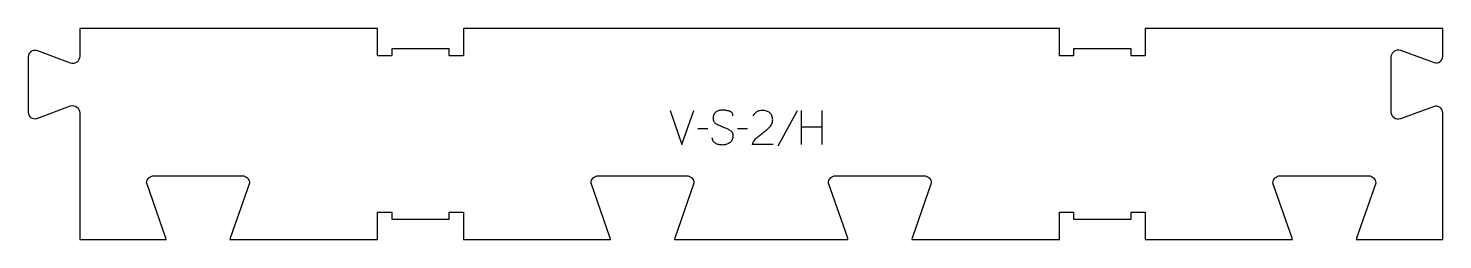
# Model space of a CAD drawing. Extents: x 0 to 1245, y 0 to 186.
import ezdxf

# ---------------------------------------------------------------- set-up
doc = ezdxf.new("R2010")
doc.units = 0
doc.layers.add('1_ANYTOOL_1MMDEEP_LABELS_S', color=2, linetype='CONTINUOUS')
doc.layers.add('4_ANYTOOL_CUTTHROUGH_OUTSI', color=5, linetype='CONTINUOUS')

msp = doc.modelspace()

# ---------------------------------------------------------------- linework, layer by layer
at = {"layer": '1_ANYTOOL_1MMDEEP_LABELS_S'}
for p, q in [((676.856449, 112.957828), (659.670734, 82.1864)), ((680.327877, 113.429257), (680.327877, 83.429257)), ((698.627877, 83.429257), (698.627877, 113.429257)), ((597.999306, 97.314971), (589.213592, 97.229257)), ((633.056449, 97.314971), (624.270734, 97.229257)), ((698.627877, 98.729257), (680.327877, 98.729257))]:
    msp.add_line(p, q, dxfattribs=at)
msp.add_lwpolyline([(564.870734, 113.429257), (575.242163, 83.429257), (585.78502, 113.429257)], dxfattribs=at)
for points in [[(620.242163, 108.843542, 0.071867), (620.04905, 110.180149, 0.100684), (619.42252, 111.3614, 0.047558), (618.947967, 111.83785, 0.038563), (618.397967, 112.226578, 0.037928), (617.700779, 112.574046, 0.026634), (616.963592, 112.829257, 0.028461), (613.940258, 113.515239, 0.041577), (610.856449, 113.772114, 0.036938), (609.354089, 113.660974, 0.041531), (607.888592, 113.316757, 0.041583), (606.511215, 112.739548, 0.038125), (605.242163, 111.950685, 0.057611), (604.17201, 110.958781, 0.065808), (603.377877, 109.738185, 0.06469), (602.900381, 108.278631, 0.046778), (602.756449, 106.743542, 0.052235), (602.918805, 105.1937, 0.075448), (603.463592, 103.743542, 0.076671), (604.379683, 102.57049, 0.061023), (605.58502, 101.6864, 0.021951), (608.613874, 100.159054, 0.018213), (611.756449, 98.879257, -0.02405), (614.857933, 97.573795, -0.02981), (617.799306, 95.943542, -0.068439), (618.940608, 94.977612, -0.079282), (619.749306, 93.725685, -0.076308), (620.174306, 92.147003, -0.047772), (620.199306, 90.500685, -0.046243), (619.906071, 88.819726, -0.06359), (619.256449, 87.2489, -0.064671), (618.283625, 85.964711, -0.057073), (617.027877, 84.950685, -0.067522), (614.059569, 83.587775, -0.070793), (610.83502, 83.0864, -0.064027), (607.696005, 83.448915, -0.070447), (604.770734, 84.629257, -0.054374), (603.612317, 85.478889, -0.074742), (602.713592, 86.589971, -0.075199), (602.190584, 87.896349, -0.057737), (602.027877, 89.300685)], [(655.642163, 83.472114), (637.342163, 83.514971, -0.034491), (638.004941, 85.262303, -0.037732), (638.911806, 86.895328, -0.037744), (640.0511, 88.369964, -0.03482), (641.392163, 89.664971, -0.00859), (644.351388, 92.063554, -0.008791), (647.392163, 94.357828, 0.020588), (650.211452, 96.591271, 0.025206), (652.813592, 99.072114, 0.046908), (653.834187, 100.373356, 0.051091), (654.581449, 101.847114, 0.050722), (655.030182, 103.495288, 0.041139), (655.170734, 105.200685, 0.039396), (655.02809, 107.008271, 0.058519), (654.538592, 108.747114, 0.060358), (653.748034, 110.15423, 0.061397), (652.642163, 111.329257, 0.048006), (651.286206, 112.251216, 0.045901), (649.781449, 112.904257, 0.045216), (648.041388, 113.306816, 0.034258), (646.256449, 113.429257, 0.055622), (643.621878, 113.135269, 0.079896), (641.177877, 112.154257, 0.080617), (639.20849, 110.488557, 0.060287), (637.770734, 108.329257)]]:
    msp.add_lwpolyline(points, format="xyb", dxfattribs=at)
at = {"layer": '4_ANYTOOL_CUTTHROUGH_OUTSI'}
msp.add_lwpolyline([(1207.735425, 166.416725), (1237.51141, 155.417194, 0.236338), (1242.581143, 156.316215, 0.237079), (1244.898793, 160.929399), (1244.89879, 185.500002), (983.063344, 185.500002), (983.063344, 161.750002, -0.414214), (982.813344, 161.500002), (970.813344, 161.500002, -0.414214), (970.563344, 161.750002), (970.563344, 167.500002), (920.063344, 167.500002), (920.063344, 161.750002, -0.414214), (919.813344, 161.500002), (907.813344, 161.500002, -0.414214), (907.563344, 161.750002), (907.563344, 185.500002), (382.975992, 185.500002), (382.975992, 161.750002, -0.414214), (382.725992, 161.500002), (370.725992, 161.500002, -0.414214), (370.475992, 161.750002), (370.475992, 167.500002), (319.975992, 167.500002), (319.975992, 161.750002, -0.414214), (319.725992, 161.500002), (307.725992, 161.500002, -0.414214), (307.475992, 161.750002), (307.475992, 185.500002), (45.223856, 185.500002), (45.224087, 160.9294, -0.237079), (42.704903, 155.915068, -0.237079), (37.178163, 154.942985, -0.015604), (37.163368, 154.947931), (7.387383, 165.947462, 0.236338), (2.317649, 165.048442, 0.237079), (0, 160.435258), (0.000456, 111.929174, 0.237079), (2.318105, 107.315988, 0.237101), (7.40248, 106.421901), (37.163364, 117.41695, -0.015608), (37.178163, 117.421898, -0.237079), (42.704903, 116.449814, -0.237079), (45.224087, 111.435484), (45.224315, 0), (121.321878, 0, 0.061784), (121.086884, 1.39487), (104.191351, 49.667412, -0.084368), (104.177315, 49.75, -0.414214), (110.427315, 56), (188.427315, 56, -0.414214), (194.677315, 49.75, -0.084368), (194.66328, 49.667412), (177.764167, 1.383805, 0.0608), (177.532836, 0), (194.996153, 0), (307.475992, 0), (307.475992, 23.75, -0.414214), (307.725992, 24), (319.725992, 24, -0.414214), (319.975992, 23.75), (319.975992, 18), (370.475992, 18), (370.475992, 23.75, -0.414214), (370.725992, 24), (382.725992, 24, -0.414214), (382.975992, 23.75), (382.975992, 0), (495.039829, 0), (512.503231, 0, 0.061784), (512.268237, 1.39487), (495.372703, 49.667412, -0.084368), (495.358668, 49.75, -0.414214), (501.608668, 56), (579.608668, 56, -0.414214), (585.858668, 49.75, -0.084368), (585.844633, 49.667412), (568.94552, 1.383805, 0.0608), (568.714189, 0), (721.409231, 0, 0.061784), (721.174237, 1.39487), (704.278703, 49.667412, -0.084368), (704.264668, 49.75, -0.414214), (710.514668, 56), (788.514668, 56, -0.414214), (794.764668, 49.75, -0.084368), (794.750633, 49.667412), (777.85152, 1.383805, 0.0608), (777.620189, 0), (795.083506, 0), (907.563344, 0), (907.563344, 23.75, -0.414214), (907.813344, 24), (919.813344, 24, -0.414214), (920.063344, 23.75), (920.063344, 18), (970.563344, 18), (970.563344, 23.75, -0.414214), (970.813344, 24), (982.813344, 24, -0.414214), (983.063344, 23.75), (983.063344, 0), (1095.127182, 0), (1112.590583, 0, 0.061784), (1112.355589, 1.39487), (1095.460056, 49.667412, -0.084368), (1095.446021, 49.75, -0.414214), (1101.696021, 56), (1179.696021, 56, -0.414214), (1185.946021, 49.75, -0.084368), (1185.931985, 49.667412), (1169.032872, 1.383805, 0.0608), (1168.801542, 0), (1244.89902, 0), (1244.898793, 111.435483, 0.237079), (1242.581143, 116.048668, 0.237104), (1237.496627, 116.942756), (1207.73574, 105.947707, -0.015611), (1207.720939, 105.942758, -0.237077), (1202.194345, 106.914842, -0.237079), (1199.675161, 111.929172), (1199.674705, 160.435256, -0.237079), (1202.19389, 165.449588, -0.237079), (1207.72063, 166.421672, -0.015604)], format="xyb", close=True, dxfattribs=at)

doc.saveas('drawing.dxf')
